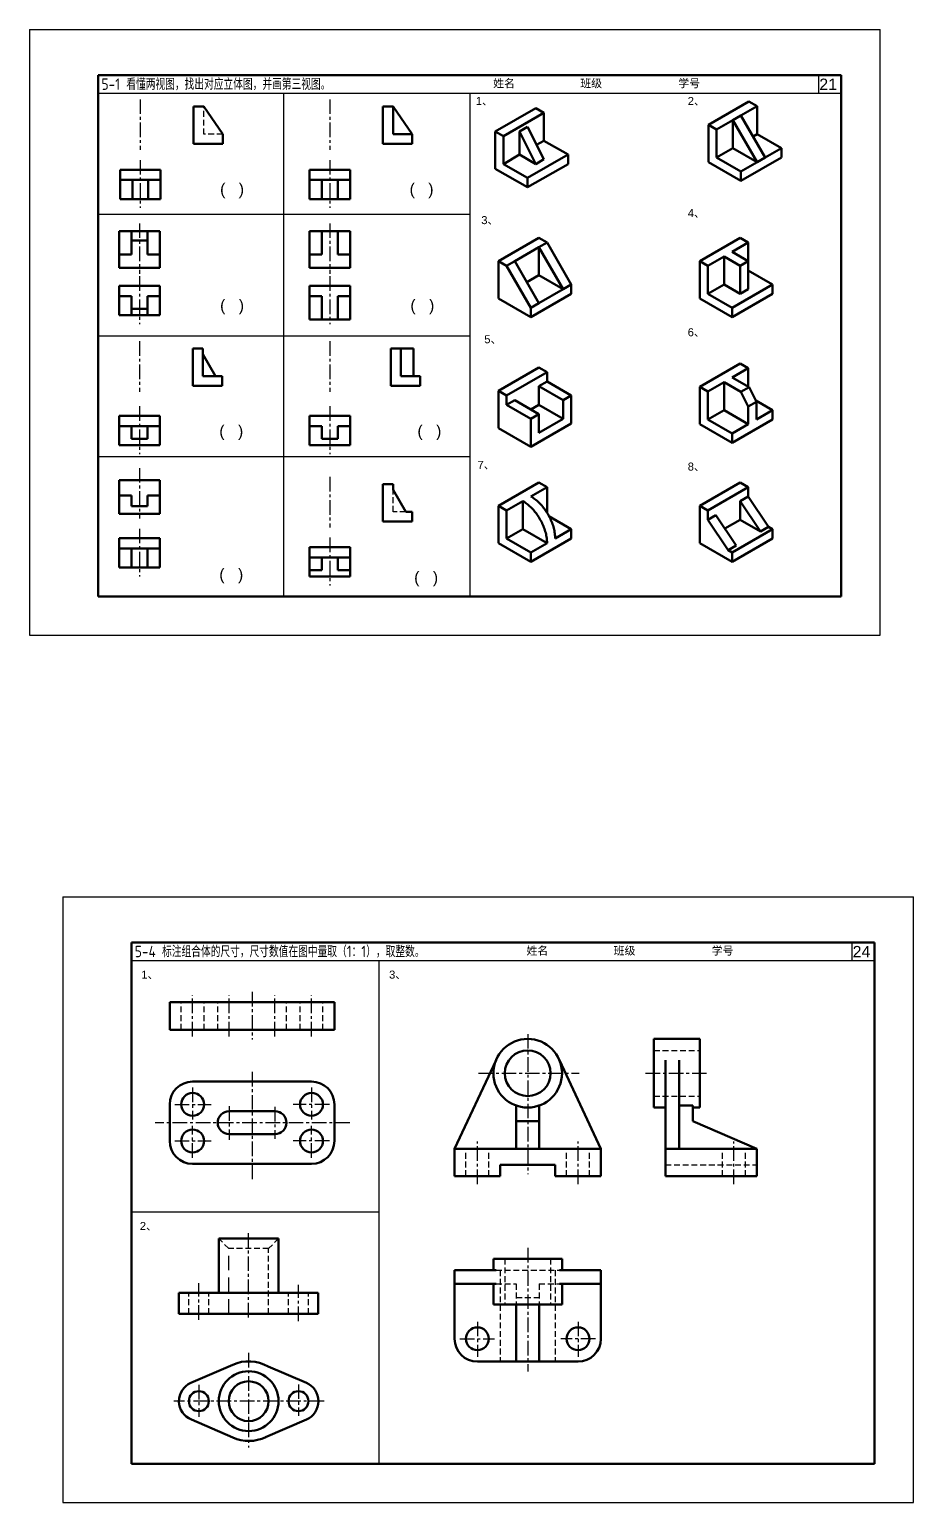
# Model space of a CAD drawing. Header units: inches. Extents: x 19 to 1260, y -758 to 274.
# Drawn here: x 19 to 406, y -377 to 268 of the extents above; entities that cross this region are included whole.
import ezdxf

# ---------------------------------------------------------------- set-up
doc = ezdxf.new("R2010")
doc.units = ezdxf.units.IN
doc.header["$LTSCALE"] = 2
doc.header["$MEASUREMENT"] = 0
for name, pattern in [('CENTER', [50.8, 31.75, -6.35, 6.35, -6.35]), ('HIDDEN', [1.905, 1.27, -0.635]), ('HIDDEN2', [4.7625, 3.175, -1.5875])]:
    doc.linetypes.add(name, pattern=pattern)
for name, color, linetype in [('3中心线层', 7, 'CENTER'), ('4虚线层', 7, 'HIDDEN'), ('文字', 7, 'Continuous'), ('细实线', 7, 'Continuous'), ('虚线', 7, 'HIDDEN2')]:
    doc.layers.add(name, color=color, linetype=linetype)
doc.layers.add('粗实线', color=7, linetype='Continuous', lineweight=53)
doc.styles.get("Standard").update_dxf_attribs({"font": 'arial.ttf', "height": 3.5})
doc.styles.add('汉字', font='gbenor.shx', dxfattribs={"height": 5, "bigfont": 'gbcbig.shx'})

msp = doc.modelspace()

# ---------------------------------------------------------------- linework, layer by layer
for p, q in [((18.98, 267.69), (390.98, 267.69)), ((373.98, 239.69), (48.98, 239.69)), ((33.55, -111.77), (405.55, -111.77)), ((388.55, -139.77), (63.55, -139.77)), ((171.89, -359.77), (171.89, -139.77)), ((171.89, -249.77), (63.55, -249.77))]:
    msp.add_line(p, q)
at = {"layer": '3中心线层', "ltscale": 0.1}
for p, q in [((67.45, 237.08), (67.45, 215.03)), ((150.31, 237.08), (150.31, 215.03)), ((67.45, 210.57), (67.45, 189.63)), ((150.31, 210.57), (150.31, 189.63)), ((67.1, 182.84), (67.1, 160.78)), ((150.31, 182.84), (150.31, 160.78)), ((67.1, 159.7), (67.1, 138.76)), ((150.31, 159.7), (150.31, 138.76)), ((67.1, 131.26), (67.1, 109.21)), ((150.31, 131.26), (150.31, 109.21)), ((67.1, 102.82), (67.1, 81.88)), ((150.31, 102.82), (150.31, 81.88)), ((67.1, 75.81), (67.1, 53.75)), ((150.31, 71.9), (150.31, 49.85)), ((67.1, 49.29), (67.1, 28.35)), ((150.31, 45.39), (150.31, 24.45)), ((116.31, -153.34), (116.31, -174.2)), ((90.31, -172.81), (90.31, -154.94)), ((106.31, -172.81), (106.31, -154.94)), ((126.31, -172.81), (126.31, -154.94)), ((142.31, -172.81), (142.31, -154.94)), ((236.85, -171.8), (236.85, -233.12)), ((116.31, -188.37), (116.31, -235.69)), ((215.36, -188.95), (259.36, -188.95)), ((288.41, -188.95), (316.3, -188.95)), ((90.31, -195.23), (90.31, -209.22)), ((142.31, -195.23), (142.31, -209.22)), ((82.49, -202.59), (98.37, -202.59)), ((106.31, -203.36), (106.31, -218.07)), ((126.31, -203.72), (126.31, -217.59)), ((150.14, -202.59), (134.26, -202.59)), ((159.03, -210.59), (73.98, -210.59)), ((90.31, -225.95), (90.31, -211.95)), ((142.31, -225.95), (142.31, -211.95)), ((82.49, -218.59), (98.37, -218.59)), ((150.14, -218.59), (134.26, -218.59)), ((214.85, -237.43), (214.85, -218.75)), ((258.85, -237.43), (258.85, -218.75)), ((327.04, -237.43), (327.04, -218.75)), ((114.82, -295.75), (114.82, -258.57)), ((236.85, -265.39), (236.85, -319.43)), ((93.04, -296.82), (93.04, -280.72)), ((136.6, -297.38), (136.6, -281.47)), ((214.85, -297.68), (214.85, -313.01)), ((258.85, -297.68), (258.85, -313.01)), ((207.21, -305.13), (222.35, -305.13)), ((266.49, -305.13), (251.35, -305.13)), ((114.82, -311.32), (114.82, -352.75)), ((93.04, -325.29), (93.04, -339.26)), ((136.6, -325.1), (136.6, -338.88)), ((147.79, -332.42), (82.12, -332.42))]:
    msp.add_line(p, q, dxfattribs=at)
at = {"layer": '4虚线层'}
for p, q in [((95.15, 221.87), (95.15, 233.94)), ((103.51, 221.87), (95.15, 221.87)), ((178.01, 56.68), (178.01, 66.24)), ((183.53, 56.68), (178.01, 56.68)), ((85.31, -169.92), (85.31, -157.92)), ((95.31, -169.92), (95.31, -157.92)), ((101.31, -169.92), (101.31, -157.92)), ((131.31, -169.92), (131.31, -157.92)), ((137.31, -169.92), (137.31, -157.92)), ((147.31, -169.92), (147.31, -157.92)), ((292.04, -178.95), (312.04, -178.95)), ((292.04, -198.95), (312.04, -198.95)), ((209.85, -233.95), (209.85, -221.95)), ((219.85, -233.95), (219.85, -221.95)), ((253.85, -233.95), (253.85, -221.95)), ((263.85, -233.95), (263.85, -221.95)), ((322.04, -233.95), (322.04, -221.95)), ((332.04, -233.95), (332.04, -221.95)), ((297.04, -228.95), (337.04, -228.95)), ((106.11, -265.61), (101.75, -261.26)), ((127.89, -261.26), (123.53, -265.61)), ((123.53, -265.61), (106.11, -265.61)), ((123.53, -294.2), (123.53, -265.61)), ((226.85, -270.13), (226.85, -290.13)), ((246.85, -270.13), (246.85, -290.13)), ((223.01, -275.13), (250.7, -275.13)), ((224.85, -275.13), (224.85, -315.13)), ((248.85, -275.13), (248.85, -315.13)), ((223.01, -281.13), (231.85, -281.13)), ((231.85, -281.13), (231.85, -290.13)), ((241.85, -281.13), (241.85, -290.13)), ((241.85, -281.13), (250.7, -281.13)), ((88.68, -294.2), (88.68, -285.03)), ((97.39, -294.2), (97.39, -285.03)), ((132.24, -294.2), (132.24, -285.03)), ((140.95, -294.2), (140.95, -285.03)), ((231.85, -287.13), (241.85, -287.13))]:
    msp.add_line(p, q, dxfattribs=at)
at = {"layer": '粗实线', "color": 7}
for p, q in [((373.98, 247.69), (48.98, 247.69)), ((48.98, 247.69), (48.98, 19.69)), ((373.98, 19.69), (373.98, 247.69)), ((240.33, 233.33), (222.65, 223.12)), ((243.86, 231.29), (240.33, 233.33)), ((243.86, 231.29), (226.19, 221.08)), ((243.86, 219.04), (243.86, 231.29)), ((222.65, 223.12), (222.65, 206.79)), ((226.19, 221.08), (222.65, 223.12)), ((226.19, 208.83), (226.19, 221.08)), ((236.79, 225.16), (233.26, 223.12)), ((233.26, 223.12), (233.26, 212.92)), ((233.26, 223.12), (240.33, 208.83)), ((236.79, 225.16), (243.86, 210.88)), ((233.26, 212.92), (226.19, 208.83)), ((233.26, 212.92), (240.33, 208.83)), ((254.47, 212.92), (236.79, 202.71)), ((243.86, 219.04), (240.72, 217.23)), ((254.47, 212.92), (243.86, 219.04)), ((254.47, 208.83), (254.47, 212.92)), ((222.65, 206.79), (236.79, 198.63)), ((236.79, 202.71), (226.19, 208.83)), ((254.47, 208.83), (236.79, 198.63)), ((240.33, 208.83), (243.86, 210.88)), ((236.79, 198.63), (236.79, 202.71)), ((48.98, 19.69), (373.98, 19.69)), ((63.55, -131.77), (63.55, -359.77)), ((388.55, -359.77), (388.55, -131.77)), ((292.04, -188.95), (292.04, -173.95)), ((312.04, -188.95), (312.04, -173.95)), ((204.85, -221.95), (223.01, -183.18)), ((250.7, -183.18), (268.85, -221.95)), ((297.04, -221.95), (297.04, -183.18)), ((303.04, -221.95), (303.04, -183.18)), ((292.04, -203.95), (292.04, -188.95)), ((312.04, -203.95), (312.04, -188.95)), ((231.85, -203.09), (231.85, -209.95)), ((241.85, -203.09), (241.85, -209.95)), ((309.04, -203.09), (303.04, -203.09)), ((309.04, -203.09), (309.04, -209.95)), ((241.85, -209.95), (231.85, -209.95)), ((231.85, -209.95), (231.85, -221.95)), ((241.85, -209.95), (241.85, -221.95)), ((309.04, -209.95), (337.04, -221.95)), ((204.85, -233.95), (204.85, -221.95)), ((204.85, -221.95), (214.85, -221.95)), ((231.85, -221.95), (214.85, -221.95)), ((241.85, -221.95), (231.85, -221.95)), ((258.85, -221.95), (241.85, -221.95)), ((258.85, -221.95), (268.85, -221.95)), ((268.85, -221.95), (268.85, -233.95)), ((327.04, -221.95), (297.04, -221.95)), ((297.04, -221.95), (297.04, -233.95)), ((327.04, -221.95), (337.04, -221.95)), ((337.04, -221.95), (337.04, -233.95)), ((248.85, -228.95), (224.85, -228.95)), ((224.85, -228.95), (224.85, -233.95)), ((248.85, -233.95), (248.85, -228.95)), ((297.04, -233.95), (297.04, -228.95)), ((337.04, -233.95), (337.04, -228.95)), ((214.85, -233.95), (204.85, -233.95)), ((224.85, -233.95), (214.85, -233.95)), ((258.85, -233.95), (248.85, -233.95)), ((268.85, -233.95), (258.85, -233.95)), ((297.04, -233.95), (327.04, -233.95)), ((337.04, -233.95), (327.04, -233.95)), ((221.85, -270.13), (251.85, -270.13)), ((204.85, -275.13), (223.01, -275.13)), ((204.85, -305.13), (204.85, -275.13)), ((250.7, -275.13), (268.85, -275.13)), ((268.85, -305.13), (268.85, -275.13)), ((204.85, -281.13), (223.01, -281.13)), ((250.7, -281.13), (268.85, -281.13)), ((221.85, -290.13), (251.85, -290.13)), ((231.85, -290.13), (231.85, -315.13)), ((241.85, -290.13), (241.85, -315.13)), ((231.85, -315.13), (214.85, -315.13)), ((241.85, -315.13), (231.85, -315.13)), ((258.85, -315.13), (241.85, -315.13)), ((63.55, -359.77), (388.55, -359.77))]:
    msp.add_line(p, q, dxfattribs=at)
at = {"layer": '粗实线'}
for p, q in [((95.15, 233.94), (90.68, 233.94)), ((90.68, 233.94), (90.68, 217.63)), ((95.15, 233.94), (103.51, 221.87)), ((173.54, 233.94), (173.54, 217.63)), ((173.54, 233.94), (178.01, 233.94)), ((178.01, 221.87), (178.01, 233.94)), ((178.01, 233.94), (186.37, 221.87)), ((333.6, 236.17), (315.93, 225.96)), ((337.14, 234.13), (330.07, 230.05)), ((337.14, 234.13), (333.6, 236.17)), ((337.14, 221.88), (337.14, 234.13)), ((315.93, 225.96), (315.93, 209.63)), ((319.46, 223.92), (315.93, 225.96)), ((326.53, 228.01), (319.46, 223.92)), ((330.07, 230.05), (326.53, 228.01)), ((326.53, 228.01), (337.14, 209.63)), ((326.53, 228.01), (326.53, 215.76)), ((330.07, 230.05), (340.68, 211.68)), ((103.51, 217.63), (103.51, 221.87)), ((186.37, 221.87), (178.01, 221.87)), ((186.37, 217.63), (186.37, 221.87)), ((319.46, 211.68), (319.46, 223.92)), ((337.14, 221.88), (335.37, 220.86)), ((347.75, 215.76), (337.14, 221.88)), ((90.68, 217.63), (103.51, 217.63)), ((173.54, 217.63), (186.37, 217.63)), ((326.53, 215.76), (319.46, 211.68)), ((326.53, 215.76), (337.14, 209.63)), ((347.75, 215.76), (340.68, 211.68)), ((347.75, 211.67), (347.75, 215.76)), ((58.59, 206.35), (67.45, 206.35)), ((58.59, 206.35), (58.59, 193.52)), ((76.3, 206.35), (67.45, 206.35)), ((76.3, 206.35), (76.3, 193.52)), ((141.45, 206.35), (150.31, 206.35)), ((141.45, 206.35), (141.45, 193.52)), ((159.16, 206.35), (150.31, 206.35)), ((159.16, 206.35), (159.16, 193.52)), ((315.93, 209.63), (330.07, 201.47)), ((330.07, 205.55), (319.46, 211.68)), ((347.75, 211.67), (330.07, 201.47)), ((337.14, 209.63), (330.07, 205.55)), ((340.68, 211.68), (337.14, 209.63)), ((58.59, 201.88), (67.45, 201.88)), ((63.97, 193.52), (63.97, 201.88)), ((76.3, 201.88), (67.45, 201.88)), ((70.92, 193.52), (70.92, 201.88)), ((141.45, 201.88), (150.31, 201.88)), ((146.83, 193.52), (146.83, 201.88)), ((159.16, 201.88), (150.31, 201.88)), ((153.78, 193.52), (153.78, 201.88)), ((330.07, 201.47), (330.07, 205.55)), ((58.59, 193.52), (67.45, 193.52)), ((76.3, 193.52), (67.45, 193.52)), ((141.45, 193.52), (150.31, 193.52)), ((159.16, 193.52), (150.31, 193.52)), ((75.96, 179.5), (58.24, 179.5)), ((58.24, 179.5), (58.24, 163.41)), ((63.63, 169.24), (63.63, 179.5)), ((63.63, 175.31), (70.58, 175.31)), ((70.58, 169.24), (70.58, 179.5)), ((75.96, 163.41), (75.96, 179.5)), ((159.16, 179.5), (141.45, 179.5)), ((141.45, 179.5), (141.45, 163.41)), ((146.83, 169.24), (146.83, 179.5)), ((153.78, 169.24), (153.78, 179.5)), ((159.16, 163.41), (159.16, 179.5)), ((241.78, 176.47), (224.1, 166.26)), ((245.31, 174.43), (241.78, 176.47)), ((245.31, 174.43), (241.78, 172.39)), ((245.31, 174.43), (255.92, 156.06)), ((329.78, 176.47), (312.1, 166.26)), ((333.31, 174.43), (326.24, 170.35)), ((333.31, 174.43), (329.78, 176.47)), ((333.31, 166.26), (333.31, 174.43)), ((58.24, 169.24), (63.63, 169.24)), ((70.58, 169.24), (75.96, 169.24)), ((141.45, 169.24), (146.83, 169.24)), ((153.78, 169.24), (159.16, 169.24)), ((241.78, 172.39), (231.17, 166.26)), ((241.78, 172.39), (252.38, 154.02)), ((241.78, 160.14), (241.78, 172.39)), ((322.7, 168.3), (315.63, 164.22)), ((322.7, 168.3), (329.78, 164.22)), ((322.7, 168.3), (322.7, 156.06)), ((326.24, 170.35), (333.31, 166.26)), ((58.24, 163.41), (75.96, 163.41)), ((141.45, 163.41), (159.16, 163.41)), ((224.1, 166.26), (224.1, 149.93)), ((227.63, 164.22), (224.1, 166.26)), ((231.17, 166.26), (227.63, 164.22)), ((227.63, 164.22), (238.24, 145.85)), ((231.17, 166.26), (241.78, 147.89)), ((312.1, 166.26), (312.1, 149.93)), ((315.63, 164.22), (312.1, 166.26)), ((315.63, 151.97), (315.63, 164.22)), ((333.31, 166.26), (329.78, 164.22)), ((329.78, 164.22), (329.78, 151.97)), ((333.31, 166.26), (333.31, 154.02)), ((343.92, 156.06), (333.31, 162.18)), ((58.24, 155.47), (67.1, 155.47)), ((58.24, 155.47), (58.24, 142.64)), ((75.96, 155.47), (67.1, 155.47)), ((75.96, 155.47), (75.96, 142.64)), ((141.45, 155.47), (150.31, 155.47)), ((141.45, 155.47), (141.45, 140.74)), ((159.16, 155.47), (150.31, 155.47)), ((159.16, 155.47), (159.16, 140.74)), ((241.78, 160.14), (236.47, 157.08)), ((252.38, 154.02), (241.78, 160.14)), ((255.92, 156.06), (252.38, 154.02)), ((255.92, 151.97), (255.92, 156.06)), ((322.7, 156.06), (315.63, 151.97)), ((322.7, 156.06), (329.78, 151.97)), ((343.92, 156.06), (326.24, 145.85)), ((343.92, 151.97), (343.92, 156.06)), ((58.24, 151), (63.63, 151)), ((63.63, 142.64), (63.63, 151)), ((75.96, 151), (70.58, 151)), ((70.58, 142.64), (70.58, 151)), ((141.45, 151), (146.83, 151)), ((146.83, 140.74), (146.83, 151)), ((159.16, 151), (153.78, 151)), ((153.78, 140.74), (153.78, 151)), ((224.1, 149.93), (238.24, 141.77)), ((255.92, 151.97), (238.24, 141.77)), ((252.38, 154.02), (241.78, 147.89)), ((312.1, 149.93), (326.24, 141.77)), ((326.24, 145.85), (315.63, 151.97)), ((343.92, 151.97), (326.24, 141.77)), ((329.78, 151.97), (333.31, 154.02)), ((58.24, 142.64), (67.1, 142.64)), ((63.63, 145.49), (70.58, 145.49)), ((75.96, 142.64), (67.1, 142.64)), ((241.78, 147.89), (238.24, 145.85)), ((238.24, 141.77), (238.24, 145.85)), ((326.24, 141.77), (326.24, 145.85)), ((141.45, 140.74), (159.16, 140.74)), ((90.34, 128.12), (90.34, 111.81)), ((90.34, 128.12), (94.81, 128.12)), ((94.81, 116.05), (94.81, 128.12)), ((100.32, 116.05), (94.81, 125.6)), ((176.96, 128.12), (176.96, 111.81)), ((176.96, 128.12), (181.43, 128.12)), ((181.43, 116.05), (181.43, 128.12)), ((181.43, 128.12), (186.95, 128.12)), ((186.95, 116.05), (186.95, 128.12)), ((103.17, 116.05), (94.81, 116.05)), ((103.17, 111.81), (103.17, 116.05)), ((189.79, 116.05), (181.43, 116.05)), ((189.79, 111.81), (189.79, 116.05)), ((241.78, 119.83), (224.1, 109.62)), ((245.31, 117.79), (227.63, 107.58)), ((245.31, 117.79), (241.78, 119.83)), ((245.31, 113.71), (245.31, 117.79)), ((329.78, 121.54), (312.1, 111.33)), ((333.31, 119.5), (326.24, 115.42)), ((333.31, 119.5), (329.78, 121.54)), ((333.31, 111.33), (333.31, 119.5)), ((90.34, 111.81), (103.17, 111.81)), ((176.96, 111.81), (189.79, 111.81)), ((227.63, 107.58), (224.1, 109.62)), ((224.1, 109.62), (224.1, 93.29)), ((245.31, 113.71), (241.78, 111.67)), ((241.78, 103.5), (241.78, 111.67)), ((241.78, 111.67), (252.38, 105.54)), ((245.31, 113.71), (255.92, 107.58)), ((312.1, 111.33), (312.1, 95)), ((315.63, 109.29), (312.1, 111.33)), ((322.7, 113.38), (315.63, 109.29)), ((322.7, 113.38), (330.09, 109.11)), ((322.7, 113.38), (322.7, 101.13)), ((326.24, 115.42), (333.63, 111.15)), ((333.63, 111.15), (330.09, 109.11)), ((333.63, 111.15), (336.85, 104.84)), ((227.63, 103.5), (227.63, 107.58)), ((231.17, 105.54), (227.63, 103.5)), ((227.63, 103.5), (238.24, 97.38)), ((231.17, 105.54), (241.78, 99.42)), ((241.78, 103.5), (238.24, 101.46)), ((252.38, 97.38), (241.78, 103.5)), ((252.38, 105.54), (255.92, 107.58)), ((252.38, 105.54), (252.38, 97.38)), ((255.92, 95.34), (255.92, 107.58)), ((315.63, 97.05), (315.63, 109.29)), ((330.09, 109.11), (333.31, 102.8)), ((336.85, 104.84), (333.31, 102.8)), ((343.92, 101.13), (336.58, 105.36)), ((336.85, 104.84), (336.85, 97.05)), ((58.24, 98.6), (67.1, 98.6)), ((58.24, 98.6), (58.24, 85.77)), ((75.96, 98.6), (67.1, 98.6)), ((75.96, 98.6), (75.96, 85.77)), ((141.45, 98.6), (150.31, 98.6)), ((141.45, 98.6), (141.45, 85.77)), ((159.16, 98.6), (150.31, 98.6)), ((159.16, 98.6), (159.16, 85.77)), ((241.78, 99.42), (238.24, 97.38)), ((238.24, 85.13), (238.24, 97.38)), ((241.78, 99.42), (241.78, 91.25)), ((252.38, 97.38), (241.78, 91.25)), ((322.7, 101.13), (315.63, 97.05)), ((326.24, 90.92), (315.63, 97.05)), ((322.7, 101.13), (333.31, 95)), ((343.92, 97.04), (326.24, 86.84)), ((333.31, 102.8), (333.31, 95)), ((343.92, 101.13), (336.85, 97.05)), ((343.92, 97.04), (343.92, 101.13)), ((58.24, 94.13), (67.1, 94.13)), ((63.63, 88.61), (63.63, 94.13)), ((75.96, 94.13), (67.1, 94.13)), ((70.58, 88.61), (70.58, 94.13)), ((141.45, 94.13), (146.83, 94.13)), ((146.83, 88.61), (146.83, 94.13)), ((159.16, 94.13), (153.78, 94.13)), ((153.78, 88.61), (153.78, 94.13)), ((224.1, 93.29), (238.24, 85.13)), ((255.92, 95.34), (238.24, 85.13)), ((312.1, 95), (326.24, 86.84)), ((333.31, 95), (326.24, 90.92)), ((326.24, 86.84), (326.24, 90.92)), ((58.24, 85.77), (67.1, 85.77)), ((63.63, 88.61), (70.58, 88.61)), ((75.96, 85.77), (67.1, 85.77)), ((141.45, 85.77), (150.31, 85.77)), ((146.83, 88.61), (153.78, 88.61)), ((159.16, 85.77), (150.31, 85.77)), ((75.96, 70.48), (58.24, 70.48)), ((58.24, 70.48), (58.24, 55.85)), ((75.96, 55.85), (75.96, 70.48)), ((173.54, 68.76), (173.54, 52.45)), ((173.54, 68.76), (178.01, 68.76)), ((178.01, 66.24), (178.01, 68.76)), ((183.53, 56.68), (178.01, 66.24)), ((241.78, 69.55), (224.1, 59.35)), ((245.31, 67.51), (238.24, 63.43)), ((245.31, 67.51), (241.78, 69.55)), ((245.31, 56.23), (245.31, 67.51)), ((329.78, 69.55), (312.1, 59.35)), ((333.31, 67.51), (315.63, 57.31)), ((333.31, 67.51), (329.78, 69.55)), ((333.31, 63.43), (333.31, 67.51)), ((63.63, 63.81), (58.24, 63.81)), ((63.63, 59.19), (63.63, 63.81)), ((70.58, 59.19), (63.63, 59.19)), ((70.58, 63.81), (75.96, 63.81)), ((70.58, 63.81), (70.58, 59.19)), ((224.1, 59.35), (224.1, 43.02)), ((227.63, 57.31), (224.1, 59.35)), ((234.7, 61.39), (227.63, 57.31)), ((234.7, 61.39), (234.7, 49.14)), ((312.1, 59.35), (312.1, 43.02)), ((315.63, 57.31), (312.1, 59.35)), ((333.31, 63.43), (329.78, 61.39)), ((329.78, 53.22), (329.78, 61.39)), ((329.78, 61.39), (338.61, 48.12)), ((333.31, 63.43), (342.15, 50.16)), ((58.24, 55.85), (75.96, 55.85)), ((173.54, 52.45), (186.37, 52.45)), ((186.37, 56.68), (183.53, 56.68)), ((186.37, 52.45), (186.37, 56.68)), ((227.63, 45.06), (227.63, 57.31)), ((255.92, 49.14), (246.15, 54.78)), ((315.63, 53.22), (315.63, 57.31)), ((319.17, 55.26), (315.63, 53.22)), ((315.63, 53.22), (324.47, 39.96)), ((319.17, 55.26), (328.01, 42)), ((329.78, 53.22), (323.1, 49.37)), ((338.61, 48.12), (329.78, 53.22)), ((234.7, 49.14), (227.63, 45.06)), ((234.7, 49.14), (245.31, 43.02)), ((255.92, 49.14), (248.85, 45.06)), ((255.92, 45.06), (255.92, 49.14)), ((343.92, 49.14), (326.24, 38.93)), ((338.61, 48.12), (342.15, 50.16)), ((343.92, 49.14), (342.15, 50.16)), ((343.92, 45.06), (343.92, 49.14)), ((58.24, 45.07), (67.1, 45.07)), ((58.24, 45.07), (58.24, 32.24)), ((58.24, 40.6), (67.1, 40.6)), ((63.63, 32.24), (63.63, 40.6)), ((75.96, 45.07), (67.1, 45.07)), ((75.96, 40.6), (67.1, 40.6)), ((70.58, 32.24), (70.58, 40.6)), ((75.96, 45.07), (75.96, 32.24)), ((141.45, 41.17), (150.31, 41.17)), ((141.45, 41.17), (141.45, 28.33)), ((159.16, 41.17), (150.31, 41.17)), ((159.16, 41.17), (159.16, 28.33)), ((224.1, 43.02), (238.24, 34.85)), ((238.24, 38.93), (227.63, 45.06)), ((255.92, 45.06), (238.24, 34.85)), ((245.31, 43.02), (238.24, 38.93)), ((238.24, 34.85), (238.24, 38.93)), ((312.1, 43.02), (326.24, 34.85)), ((324.47, 39.96), (328.01, 42)), ((326.24, 38.93), (324.47, 39.96)), ((343.92, 45.06), (326.24, 34.85)), ((326.24, 34.85), (326.24, 38.93)), ((58.24, 32.24), (67.1, 32.24)), ((75.96, 32.24), (67.1, 32.24)), ((141.45, 36.7), (150.31, 36.7)), ((146.83, 31.18), (146.83, 36.7)), ((159.16, 36.7), (150.31, 36.7)), ((153.78, 31.18), (153.78, 36.7)), ((146.83, 31.18), (141.45, 31.18)), ((141.45, 28.33), (150.31, 28.33)), ((159.16, 28.33), (150.31, 28.33)), ((153.78, 31.18), (159.16, 31.18)), ((63.55, -131.77), (388.55, -131.77)), ((80.31, -157.92), (152.31, -157.92)), ((80.31, -169.92), (80.31, -157.92)), ((152.31, -157.92), (152.31, -169.92)), ((152.31, -169.92), (80.31, -169.92)), ((90.31, -192.59), (142.31, -192.59)), ((80.31, -218.59), (80.31, -202.59)), ((106.31, -205.59), (126.31, -205.59)), ((152.31, -202.59), (152.31, -218.59)), ((106.31, -215.59), (126.31, -215.59)), ((142.31, -228.59), (90.31, -228.59)), ((127.89, -261.26), (101.75, -261.26)), ((101.75, -261.26), (101.75, -285.03)), ((127.89, -285.03), (127.89, -261.26)), ((84.33, -294.2), (84.33, -285.03)), ((84.33, -285.03), (145.17, -285.03)), ((145.17, -285.03), (145.17, -294.2)), ((145.17, -294.2), (84.33, -294.2)), ((89.54, -324.44), (107.85, -316.45)), ((123.31, -317.2), (140.05, -324.42)), ((89.76, -340.49), (107.85, -348.38)), ((122.26, -348.17), (140.08, -340.4))]:
    msp.add_line(p, q, dxfattribs=at)
at = {"layer": '粗实线', "flags": 128}
for points in [[(234.7, 61.39), (235.15, 61.12), (235.6, 60.82), (236.05, 60.51), (236.5, 60.18), (236.94, 59.82), (237.38, 59.45), (237.81, 59.06), (238.24, 58.65), (238.66, 58.22), (239.07, 57.78), (239.48, 57.32), (239.88, 56.85), (240.27, 56.36), (240.64, 55.86), (241.01, 55.35), (241.37, 54.82), (241.71, 54.29), (242.04, 53.75), (242.36, 53.19), (242.67, 52.64), (242.96, 52.07), (243.23, 51.5), (243.49, 50.93), (243.74, 50.35), (243.96, 49.77), (244.18, 49.19), (244.37, 48.61), (244.55, 48.03), (244.71, 47.45), (244.85, 46.87), (244.97, 46.3), (245.07, 45.73), (245.16, 45.17), (245.23, 44.62), (245.27, 44.08), (245.3, 43.54), (245.31, 43.02)], [(238.24, 63.43), (238.69, 63.16), (239.14, 62.87), (239.59, 62.55), (240.03, 62.22), (240.47, 61.86), (240.91, 61.49), (241.35, 61.1), (241.77, 60.69), (242.19, 60.26), (242.61, 59.82), (243.02, 59.36), (243.41, 58.89), (243.8, 58.4), (244.18, 57.9), (244.55, 57.39), (244.9, 56.86), (245.25, 56.33), (245.58, 55.79), (245.9, 55.24), (246.2, 54.68), (246.49, 54.11), (246.77, 53.54), (247.03, 52.97), (247.27, 52.39), (247.5, 51.81), (247.71, 51.23), (247.91, 50.65), (248.08, 50.07), (248.24, 49.49), (248.38, 48.91), (248.5, 48.34), (248.61, 47.78), (248.69, 47.22), (248.76, 46.66), (248.81, 46.12), (248.84, 45.58), (248.85, 45.06)]]:
    msp.add_lwpolyline(points, dxfattribs=at)
at = {"layer": '粗实线', "color": 7}
for centre, radius in [((236.85, -188.95), 15), ((236.85, -188.95), 10), ((214.85, -305.13), 5), ((258.85, -305.13), 5)]:
    msp.add_circle(centre, radius, dxfattribs=at)
at = {"layer": '粗实线'}
for centre, radius in [((90.31, -202.59), 5), ((142.31, -202.59), 5), ((90.31, -218.59), 5), ((142.31, -218.59), 5), ((114.82, -332.42), 13.07), ((93.04, -332.42), 4.36), ((114.82, -332.42), 8.71), ((136.6, -332.42), 4.36)]:
    msp.add_circle(centre, radius, dxfattribs=at)
for centre, radius, start, end in [((90.31, -202.59), 10, 90, 180), ((142.31, -202.59), 10, 0, 90), ((106.31, -210.59), 5, 90, 270), ((126.31, -210.59), 5, 270, 90), ((90.31, -218.59), 10, 180, 270), ((142.31, -218.59), 10, 270, 0), ((114.82, -332.42), 17.42, 60.82143, 113.5782), ((93.04, -332.42), 8.71, 113.50449, 247.92257), ((136.6, -332.42), 8.71, 293.55512, 66.68305), ((114.82, -332.42), 17.42, 246.41314, 295.29504)]:
    msp.add_arc(centre, radius, start, end, dxfattribs=at)
at = {"layer": '粗实线', "color": 7}
for centre, start, end in [((214.85, -305.13), 180, 270), ((258.85, -305.13), 270, 0)]:
    msp.add_arc(centre, 10, start, end, dxfattribs=at)
for points in [[(312.04, -173.95), (292.04, -173.95)], [(292.04, -203.95), (297.04, -203.95)], [(309.04, -203.95), (312.04, -203.95)], [(221.85, -270.13), (221.85, -275.13)], [(251.85, -275.13), (251.85, -270.13)], [(221.85, -281.13), (221.85, -290.13)], [(251.85, -290.13), (251.85, -281.13)]]:
    msp.add_open_spline(points, degree=1, dxfattribs=at)
at = {"layer": '细实线', "color": 7}
for p, q in [((18.98, 267.69), (18.98, 2.69)), ((390.98, 2.69), (390.98, 267.69)), ((363.98, 247.69), (363.98, 239.69)), ((211.48, 239.69), (211.48, 19.69)), ((18.98, 2.69), (390.98, 2.69)), ((33.55, -111.77), (33.55, -376.77)), ((405.55, -376.77), (405.55, -111.77)), ((378.55, -131.77), (378.55, -139.77)), ((33.55, -376.77), (405.55, -376.77))]:
    msp.add_line(p, q, dxfattribs=at)
at = {"layer": '细实线'}
for p, q in [((130.23, 133.69), (130.23, 239.69)), ((211.48, 186.69), (48.98, 186.69)), ((48.98, 133.69), (211.48, 133.69)), ((130.23, 19.69), (130.23, 133.69)), ((211.48, 80.69), (48.98, 80.69))]:
    msp.add_line(p, q, dxfattribs=at)
at = {"layer": '虚线'}
msp.add_line((106.11, -294.2), (106.11, -265.61), dxfattribs=at)

# ---------------------------------------------------------------- texts
for s, p in [('1、', (67.9, -147.54)), ('3、', (176.23, -147.54)), ('2、', (67.22, -257.54))]:
    msp.add_text(s, height=3.5).set_placement(p)
at = {"layer": '文字'}
for p in [(102.33, 195.39), (185.19, 195.39), (102.33, 144.56), (185.54, 144.56), (101.99, 89.57), (188.62, 89.57), (101.99, 26.86), (187.19, 25.54)]:
    msp.add_text('(   )', height=5, dxfattribs=at).set_placement(p)
at = {"layer": '文字', "color": 7, "char_height": 5, "width": 313.5, "attachment_point": 4, "style": '汉字'}
for s, insert in [('5-1 看懂两视图，找出对应立体图，并画第三视图。', (50.48, 243.69)), ('5-4 标注组合体的尺寸，尺寸数值在图中量取（1：1），取整数。', (65.05, -135.77))]:
    msp.add_mtext(s, dxfattribs=dict(at, insert=insert))
at = {"layer": '文字', "color": 7, "char_height": 3.5, "width": 313.5, "attachment_point": 4}
for insert in [(216.95, 243.92), (231.53, -135.54)]:
    msp.add_mtext('{\\fSimSun|b0|i0|c134|p2;  姓名            班级              学号}', dxfattribs=dict(at, insert=insert))
at = {"layer": '细实线'}
for s, p in [('1、', (214.13, 234.65)), ('2、', (306.82, 234.65)), ('4、', (306.82, 185.6)), ('3、', (216.54, 182.53)), ('6、', (306.82, 133.48)), ('5、', (217.86, 130.41)), ('7、', (214.91, 75.47)), ('8、', (306.82, 74.72))]:
    msp.add_text(s, height=3.5, dxfattribs=at).set_placement(p)
at = {"layer": '细实线', "color": 7, "ltscale": 0.3, "char_height": 5, "width": 10, "attachment_point": 5}
for s, insert in [('21', (368.23, 243.69)), ('24', (382.8, -135.77))]:
    msp.add_mtext(s, dxfattribs=dict(at, insert=insert))

doc.saveas('drawing.dxf')
